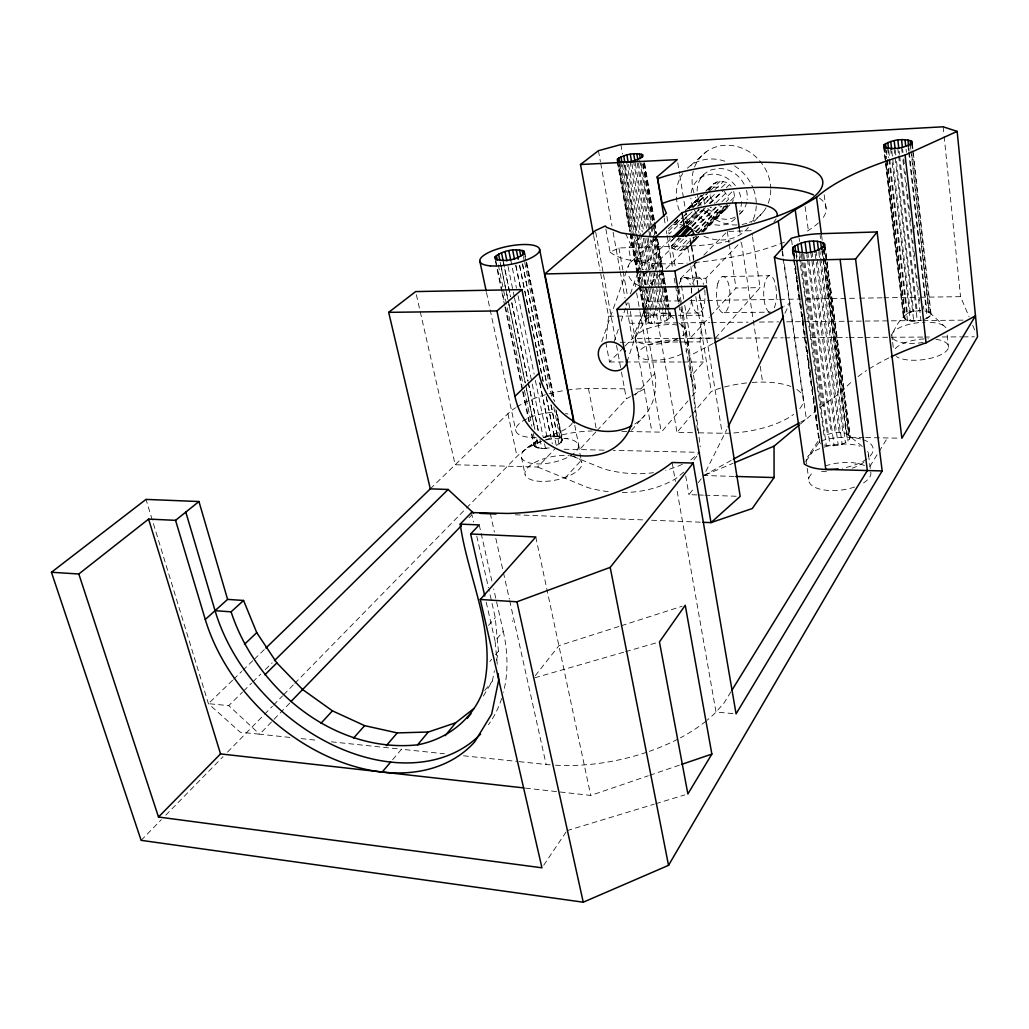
<?xml version="1.0" encoding="UTF-8"?>
<svg xmlns="http://www.w3.org/2000/svg" width="1029" height="1029" viewBox="0 0 1029 1029"><rect width="100%" height="100%" fill="white"/><g stroke="black" fill="none" stroke-linecap="round" stroke-linejoin="round"><path stroke-width="0.75" stroke-dasharray="5 3.75" d="M692.067 396.139L696.17 391.342L690.781 376.421L703.412 362.015L700.054 341.885L702.588 315.208L699.27 294.783M546.412 397.053L556.277 445.673L561.062 442.509L562.336 439.293L556.638 410.983M606.145 339.248L608.551 316.263L600.37 272.003M549.254 447.911L541.91 448.631L534.553 446.535L533.987 443.602L539.955 438.83M924.248 319.389L928.595 317.331L931.052 314.295L913.057 150.195M483.334 696.093L492.299 681.211L494.447 670.715M496.583 660.219L498.422 651.228L495.258 617.593L488.852 589.373M885.879 160.601L903.886 315.929C903.822 323.067 915.951 320.778 920.904 320.251L902.407 155.366M709.637 191.265C710.344 180.538 725.394 178.171 731.079 186.378M721.921 201.697L733.587 190.249L734.59 196.848L732.236 202.674M673.583 318.308C666.663 310.436 651.023 312.842 645.337 320.572C651.627 326.334 665.93 323.402 670.715 316.546L669.918 311.813M626.97 362.131L650.662 289.702M651.151 288.197L654.122 279.142M613.863 342.361L618.519 328.714M621.117 321.138L627.343 302.95M630.455 293.857L637.195 274.151M637.71 272.634L642.379 258.999L649.067 262.446A14.792 12.631 47.1 0 1 653.659 268.595M601.746 341.615L628.385 265.842M824.203 445.03C832.885 446.625 845.735 446.174 850.366 437.492L824.911 244.953M820.782 443.615L819.38 442.148L819.714 438.701L807.533 457.03M643.987 311.375L632.295 338.67L624.693 346.439M644.604 309.935L648.296 301.317L643.035 271.232M670.316 317.768L668.709 308.301M734.14 476.401L703.785 475.527L726.757 429.569M784.883 313.24L789.912 303.195L784.227 306.166M920.389 310.732C914.665 311.144 906.935 311.478 903.668 316.893C905.636 322.759 915 320.726 919.9 320.366M636.269 335.943L645.71 319.35L643.82 308.263M703.039 232.078L726.191 208.565L727.773 205.851L702.408 231.602M730.95 691.784L724.21 702.704L716.03 712.094A135.082 70.525 -11.9 0 1 707.116 720.197M869.865 466.471L878.226 452.901M879.062 451.551L887.422 437.981M543.736 865.157L566.079 831.985M893.223 332.084C898.973 319.942 906.536 309.652 920.685 310.617M805.939 461.442L819.689 441.325M696.955 494.923L688.954 494.653L694.524 487.476M698.228 482.704L702.858 476.723M535.273 675.719L558.888 645.697L619.78 626.211M693.88 459.886L696.877 456.117M484.698 690.498L492.299 681.211M489.83 661.531L491.733 659.242M495.554 654.663L498.422 651.228M692.581 432.707L677.005 432.424L691.128 415.562M692.144 414.353L711.322 391.457L717.792 388.962A60.93 24.079 -8.9 0 1 747.62 382.839M497.264 664.258L495.065 640.964L503.245 631.279L493.701 589.051M392.628 759.736L401.49 749.241L444.412 753.768M628.243 431.537L661.313 432.141L687.964 400.937M488.492 625.452L495.258 617.593M926.254 318.553L930.152 316.006L930.525 313.06L924.724 310.912L929.11 312.006L931.052 314.295M678.96 237.583L671.628 245.905L675.577 268.247M690.485 224.515L706.19 206.675C711.772 215.01 724.146 213.891 729.214 205.62M715.515 338.014L760.084 287.618L752.572 237.004M673.789 238.239L670.612 241.815L671.628 245.905L679.474 238.136M686.484 223.923L699.18 209.62M631.446 430.341L644.887 415.176M564.934 478.215L581.617 459.899M684.774 305.33L690.24 338.155L709.393 317.176M710.46 316.019L736.005 288.043L760.084 287.618M635.073 395.162L654.778 373.656L630.61 237.094M595.894 431.871L579.571 449.583L574.606 424.488M596.987 430.688L626.378 398.828L630.494 396.551M696.723 237.094C691.539 244.915 682.124 255.514 672.143 247.732L648.463 270.447M702.022 231.371L727.49 203.858M672.143 247.732L680.979 238.394M692.015 226.727L710.627 207.279M416.346 294.693L455.191 464.748L537.678 467.05L554.772 449.004M698.498 236.451L689.816 245.519L698.64 236.554M702.833 231.911L727.773 205.851M683.732 299.079L680.349 278.769L705.907 278.242L740.751 242.008M289.728 703.129L259.642 734.217L240.272 732.236L208.411 703.682L145.989 499.399M469.121 517.716L471.346 515.413M753.935 221.659L762.849 212.463M141.127 840.333L161.321 819.701M165.81 815.122L223.036 756.675M227.525 752.083L263.437 715.412M264.556 714.267L272.415 706.241M273.534 705.097L282.512 695.926M283.631 694.781L293.728 684.465M294.847 683.32L465.404 509.123M466.536 507.979L517.021 456.4A62.242 25.275 -11.3 0 1 544.007 440.386M605.824 342.323L609.49 361.964L623.613 347.545M696.89 237.21L692.478 241.686L693.829 237.879L697.186 234.471M686.716 248.439L697.984 237.004M703.617 231.281L729.96 204.784M698.305 233.339L725.188 206.122M683.796 249.854L696.967 236.529M701.354 232.078L727.169 206.16L724.03 206.713L718.654 205.646M665.995 268.749L698.73 236.361M703.129 231.911L726.191 208.565M696.08 232.039L721.766 206.134M726.242 201.633L728.468 199.382L727.542 196.076L724.21 191.304M680.516 250.407L693.726 237.069M698.125 232.631L724.03 206.713M680.349 278.769L697.109 261.868M703.81 255.115L726.165 232.593M694.961 228.721L716.3 207.331M677.095 250.047L689.25 237.84M695.874 231.178L720.763 206.405M688.761 208.18L701.212 195.716M673.751 248.812L684.838 237.738M693.713 228.875L715.554 207.228M739.401 214.276L742.385 211.292M692.53 226.136L711.386 207.369M715.824 202.957L725.805 193.028M691.784 225.904L708.582 209.234M675.063 237.416L670.612 241.815L669.738 237.776M688.401 224.245L702.858 209.967M687.848 225.544L705.624 207.987M710.074 203.601L723.4 190.442M232.554 680.298L208.411 703.682L228.76 705.624L242.471 692.118M243.616 690.986L251.616 683.115M252.748 681.983L260.749 674.098M265.315 669.596L272.17 662.843M679.822 227.872L684.298 223.473M685.417 222.367L698.871 209.157M682.922 225.325L698.858 209.71M704.556 204.128L715.94 192.976M683.989 219.473L669.043 234.072L668.4 228.554L677.738 220.155M685.134 218.341L690.883 212.733M697.778 205.993L709.727 194.558L710.666 197.825L714.731 203.356M645.646 271.142L648.141 285.393A14.792 12.631 47.1 0 0 650.058 284.3L661.415 273.225M668.593 230.92L683.192 216.72M684.324 215.627L686.575 213.44M693.314 206.893L706.537 194.159M672.812 224.322L679.552 224.09L681.841 221.865M682.986 220.746L692.131 211.845M697.842 206.276L710.409 194.031M714.988 189.58L723.4 181.606M676.104 223.743L682.986 217.08M684.131 215.961L686.433 213.736M693.314 207.073L709.38 191.497M710.524 190.391L720.12 181.31M730.564 200.758L734.59 196.848M673.969 223.203L677.416 219.872M688.928 208.758L702.743 195.42M708.505 189.85L716.981 181.889M675.32 221.852L677.635 219.614M689.173 208.45L704.183 193.928M233.712 679.191L241.751 671.397M242.908 670.278L253.25 660.271M254.407 659.152L264.749 649.132M430.302 488.852L507.927 413.697A62.898 24.143 -11.3 0 1 515.465 407.793M686.06 210.186L701.071 195.716M687.681 208.617L701.238 195.523M647.344 271.527L634.944 283.425L635.498 286.589M705.74 191.188C709.213 186.802 715.657 186.043 720.493 188.513M647.292 261.25L671.564 238.265M710.306 202.777L712.364 200.822M726.448 187.561L729.497 184.667M710.666 197.825L704.466 203.652L703.424 197.053L691.745 207.562M721.509 187.548L726.603 182.75M651.113 283.309L652.463 282.049A14.792 12.631 47.1 0 0 654.894 273.392M644.861 247.217L652.991 239.667M706.769 190.236L714.19 183.303M655.833 238.844L630.005 262.922A14.792 12.631 47.1 0 0 627.639 269.199M708.312 190.082L710.383 188.153M686.639 224.052L702.061 209.955M709.174 203.459L722.217 191.535M639.228 238.008L628.603 247.693L631.124 261.868L632.398 260.646A14.792 12.631 47.1 0 1 642.379 258.999M700.016 178.184L706.267 172.525M690.678 165.502L706.344 151.739M800.382 424.038L814.904 411.844M819.791 407.741L842.249 391.252A215.318 86.32 -4.8 0 1 853.555 380.19M690.832 459.834L699.874 452.361L613.258 450.355M683.745 472.105L675.731 478.691A134.053 110.36 44.5 0 1 621.876 492.505M527.555 447.525L537.099 440.579A14.252 5.634 -11.6 0 0 535.839 447.165A14.252 5.634 -11.6 0 0 549.743 447.679M631.87 395.792L644.205 388.962L634.661 388.898M703.785 475.527L731.889 460.04M800.742 422.109L806.363 419.022L784.072 262.151M713.251 343.429L689.121 356.085L696.71 423.961M605.888 229.055L610.094 252.195L618.892 247.963L691.681 245.88A63.592 19.217 -9.3 0 0 734.011 239.924M705.251 474.909L733.06 463.294M862.328 446.47L846.082 433.235L835.201 432.373L824.023 435.344L798.916 253.931M525.472 788.111L590.736 795.43L648.27 775.789M649.788 775.274L680.066 764.933M621.297 625.722L682.188 606.235M566.966 830.66L654.2 804.189M655.73 803.726L684.812 794.89M534.848 677.789L624.063 652.116M625.606 651.679L657.904 642.392M562.336 439.293L561.512 437.942L557.268 436.193L550.592 436.064L543.261 437.569L531.929 382.595M728.802 231.409L751.633 230.676L752.34 235.422M683.835 277.47L697.212 277.187M722.332 276.66L769.229 275.682M648.296 301.317L681.918 300.815M689.932 300.7L705.933 300.455M707.54 300.442L778.001 299.388M779.596 299.362L858.057 298.191M859.665 298.166L882.072 297.831M883.679 297.805L918.91 297.278M920.505 297.252L960.546 296.661L969.048 316.713M685.867 313.15L699.205 312.983M724.262 312.687L771.017 312.134M608.551 316.263L702.588 315.208M629.529 323.286L709.701 322.54M711.309 322.514L748.186 322.167M759.415 322.064L778.657 321.884M786.67 321.807L846.005 321.254M847.6 321.241L921.367 320.546M922.974 320.533L963.054 320.148M690.24 338.155L712.364 338.026M677.262 338.425L632.295 338.67L625.285 299.761M678.87 338.412L719.014 338.194M728.648 338.142L770.399 337.911M772.007 337.898L783.249 337.846M784.857 337.834L847.484 337.486M849.079 337.486L863.537 337.396M865.145 337.396L922.949 337.075M924.556 337.062L929.38 337.036M942.217 336.972L961.498 336.869M963.093 336.856L974.334 336.792M620.204 342.258L677.699 341.988M679.294 341.988L700.054 341.885M609.49 361.964L623.818 361.976M625.413 361.976L681.121 362.002M682.716 362.002L703.412 362.015M567.223 390.081A62.898 24.143 -11.3 0 1 588.472 388.55L628.282 388.846M621.928 431.421L626.661 431.511M698.807 432.823L722.178 433.248A60.93 24.079 -8.9 0 0 793.629 414.378M864.116 437.544L847.008 437.222L822.274 251.192M865.672 437.569L900.246 438.213M564.072 449.223L605.232 450.175M698.562 494.975L703.36 495.142M704.968 495.193L738.59 496.338M515.285 514.783L643.614 519.915M651.64 520.237L701.366 522.23M732.995 713.586L716.03 712.094L676.567 487.772M463.487 755.775L517.536 761.473M519.13 761.64L546.155 764.496A135.082 70.525 -11.9 0 0 553.486 765.087M289.921 737.433L259.642 734.217L228.76 705.624M301.085 738.603L317.022 740.301M331.364 741.819L401.49 749.241M610.094 252.195C620.551 260.105 634.456 260.787 647.035 263.038A112.637 34.073 -9.3 0 0 687.218 263.128M556.663 436.27L567.301 438.74M679.552 224.09L681.803 224.914M573.14 456.464L603.933 468.967A131.532 109.267 44.6 0 0 653.479 472.671M537.678 467.05L587.61 487.502A134.053 110.36 44.5 0 0 610.943 491.939M679.281 323.196L684.967 328.071M670.175 315.388L670.715 316.546M929.393 312.327L946.114 327.865A27.693 10.136 -6.8 0 0 927.811 322.218M850.366 437.492L848.475 434.367L825.142 258.369M625.645 233.609L638.765 261.675M972.688 325.318L975.119 331.042M512.21 620.667L512.455 621.49M486.202 602.197L495.065 640.964M479.218 524.931L492.286 582.8M471.411 512.571L473.546 521.973M476.749 536.083L488.492 587.803M490.254 513.33L494.422 532.057M495.811 538.296L503.091 571.056M503.438 572.613L509.342 599.135M509.689 600.692L546.155 764.496M486.498 292.506L489.817 308.198M490.151 309.768L515.773 430.572M521.433 457.236L525.099 474.562M535.775 536.984L590.736 795.43M507.927 413.697L517.021 456.4M495.837 260.749L504.3 301.343M505.548 307.079L522.835 390.325M523.195 391.817L529.408 421.633M531.942 434.045L534.553 446.535M495.438 261.263L501.663 291.13M501.998 292.699L504.622 305.279M504.943 306.848L522.308 390.158M522.642 391.727L528.867 421.594M531.491 434.161L533.781 445.171M503.425 262.151L510.538 296.545M511.837 302.796L527.993 380.974M528.314 382.544L538.656 432.579M503.027 260.517L510.487 296.571M511.786 302.848L527.98 381.219M528.301 382.788L538.669 432.952M539.968 439.216L541.91 448.631M500.827 265.045L507.966 299.478M508.287 301.034L525.497 383.984M525.819 385.553L534.913 429.376M500.107 261.996L501.072 266.691M501.406 268.26L508.545 302.706M508.879 304.275L525.112 382.569M526.411 388.833L534.861 429.543M536.804 438.933L538.759 448.335M498.319 264.89L523.234 385.065M524.391 390.248L531.89 426.289M533.318 433.543L536.25 447.615M510.68 259.617L516.468 288.184M518.076 295.709L534.154 374.157M535.363 380.37L547.647 440.065M508.043 266.524L514.307 296.931M514.5 297.895L531.671 381.309M544.521 443.782L545.499 448.49M519.658 265.341L543.222 381.373M519.504 265.431L543.016 381.167M546.193 396.808L554.142 435.91M515.812 264.955L520.623 288.48M539.813 382.621L552.303 443.808M515.838 265.688L520.301 287.58M539.749 382.917L550.592 436.064M524.649 252.118L525.6 256.826M526.874 263.128L554.734 401.542M526.321 262.819L553.936 399.882M556.149 410.918L562.181 440.849M524.816 255.784L525.768 260.491M526.089 262.061L553.924 400.255M555.827 409.671L561.512 437.942M523.401 256.568L524.353 261.276M524.751 262.562L552.2 399.252M553.782 407.098L561.062 442.509M522.591 263.99L548.586 392.448M551.132 404.989L559.056 444.155M522.41 263.951L548.393 392.345M550.939 404.873L557.268 436.193M578.208 444.669L581.629 461.995M588.472 388.55L596.653 430.971M595.688 232.168L603.213 273.045M603.508 274.614L616.242 343.789M616.538 345.371L621.169 370.517M621.465 372.099L626.378 398.828M593.643 235.654L600.074 270.421M635.485 338.425L638.302 354.105M618.892 247.963L622.841 269.894M623.111 271.463L627.613 296.532M628.745 302.796L651.936 431.974M598.428 150.697L600.409 161.682M600.692 163.251L611.998 226.007M613.13 232.284L619.921 269.945M620.204 271.515L625.002 298.191M636.629 292.918L639.716 310.321M639.987 311.903L661.313 432.141M622.378 164.756L644.038 288.249M644.321 289.831L647.936 310.424M648.206 312.006L649.042 316.752M620.719 161.913L639.601 269.379M639.871 270.961L642.379 285.174M642.649 286.757L646.263 307.311M646.534 308.88L649.042 323.106M619.972 164.19L639.022 272.479M639.305 274.048L641.787 288.171M642.057 289.741L645.646 310.141M645.929 311.71L647.035 317.987M672.117 462.497L675.448 481.456M618.673 161.502L631.176 232.528M631.446 234.11L644.231 306.706M644.514 308.276L647.009 322.489M618.622 165.27L643.549 306.693M617.4 160.846L629.902 231.769M630.185 233.339L636.578 269.585M636.861 271.167L639.356 285.342M639.639 286.924L645.749 321.588M617.284 161.566L629.504 230.805M628.552 164.46L653.865 309.973M654.148 311.555L654.701 314.72M626.61 161.887L639.022 233.146M639.305 234.728L645.376 269.559M648.411 286.975L654.766 323.402M625.388 165.322L637.273 233.364M637.556 234.946L643.639 269.752M643.91 271.334L651.653 315.633M620.873 144.562L622.532 154.067M624.474 165.154L636.385 233.236M636.655 234.818L642.752 269.649M623.433 162.042L642.263 269.624M642.533 271.206L645.029 285.445M645.312 287.027L651.679 323.415M637.208 163.058L648.643 229.583M648.926 231.165L658.727 288.184M658.997 289.766L662.535 310.346M662.817 311.928L664.451 321.434M635.305 163.354L646.495 228.245M648.129 237.738L653.582 269.392M653.865 270.974L656.322 285.213M656.592 286.795L661.223 313.704M633.465 160.768L645.222 228.901M646.868 238.406L661.377 322.373M631.935 163.778L643.717 231.808M644.81 238.136L650.289 269.765M650.56 271.347L657.955 314.064M685.7 475.861L688.954 494.653M630.031 161.45L642.276 232.052M643.369 238.329L648.81 269.701M649.08 271.27L677.005 432.424M644.668 163.585L654.598 221.93M654.868 223.512L656.476 232.966M657.557 239.281L665.351 285.007M665.609 286.589L668.837 305.51M644.231 162.723L654.148 220.991M654.418 222.56L656.296 233.583M657.377 239.886L662.2 268.222M662.47 269.791L670.252 315.453M643.935 163.019L653.904 221.454M654.161 223.023L656.052 234.085M656.322 235.654L668.438 306.719M643.189 163.65L653.119 221.814M654.2 228.104L655.267 234.393M655.537 235.963L667.615 306.719M667.885 308.288L668.953 314.578M642.611 164.113L652.605 222.611M652.875 224.193L654.766 235.255M655.036 236.837L660.438 268.466M660.708 270.048L669.082 319.054M641.118 163.238L651.601 224.476M651.871 226.046L653.209 233.892M653.479 235.461L659.126 268.44M659.396 270.01L666.921 313.974M639.691 160.46L650.804 225.351M651.074 226.933L652.437 234.844M652.708 236.426L658.123 268.08M659.216 274.409L667.075 320.302M638.443 163.199L656.669 269.328M656.939 270.91L659.383 285.162M659.653 286.744L664.284 313.678M686.073 330.258L688.71 346.001M666.882 216.322L667.898 222.393M678.999 288.763L696.17 391.342M678.034 289.934L680.671 305.677M680.941 307.259L689.121 356.085L700.273 446.856M664.155 217.968L665.223 224.309M666.29 230.65L666.818 233.815M667.088 235.397L672.67 268.672M674.265 278.177L675.333 284.518M675.603 286.101L678.535 303.529M678.793 305.111L690.781 376.421M687.745 247.474L690.6 264.877M690.858 266.46L694.228 287.027M695.784 296.532L711.322 391.457M691.681 245.88L694.241 261.623M694.498 263.192L697.829 283.67M699.617 294.693L722.178 433.248M677.764 162.762L679.552 173.76M679.809 175.342L687.745 224.052M690.047 238.201L693.893 261.778M694.151 263.347L697.984 286.924M698.241 288.493L699.013 293.201M705.907 278.242L706.923 284.531M727.284 231.461L728.969 242.458M729.214 244.04L736.005 288.043M739.349 228.258L740.546 236.194M741.497 242.535L759.016 358.311M760.212 366.234L762.605 382.093M807.212 468.349L808.755 479.141M782.503 251.102L783.854 260.569M782.104 250.96L783.005 257.276M783.223 258.858L803.43 400.963M793.951 251.217L795.057 259.167M793.874 253.61L794.542 258.356M795.649 266.267L796.086 269.431M796.973 275.759L797.411 278.923M798.298 285.252L798.736 288.416M799.623 294.744L800.06 297.908M800.948 304.237L801.385 307.401M802.273 313.729L802.71 316.893M802.929 318.475L803.816 324.804M804.704 331.132L805.141 334.296M806.029 340.612L806.466 343.776M807.353 350.104L807.791 353.269M808.678 359.597L809.116 362.761M810.003 369.089L810.44 372.254M812.421 386.492L812.871 389.657M813.746 395.985L814.196 399.149M815.071 405.477L815.521 408.642M816.396 414.97L816.846 418.134M791.545 239.86L792.214 244.619M793.539 254.137L800.408 303.311M800.639 304.893L801.745 312.829M801.964 314.411L808.164 358.838M808.395 360.42L809.501 368.356M809.72 369.938L813.27 395.329M813.489 396.911L815.92 414.365M816.151 415.948L818.582 433.402M818.801 434.984L819.251 438.161M792.536 250.098L793.642 258.035M793.861 259.617L819.38 442.148M792.433 250.33L793.539 258.253M793.758 259.835L819.02 440.476M799.134 238.201L799.572 241.365M801.308 254.009L822.222 405.696M799.636 252.529L826.313 445.544M796.369 252.054L797.243 258.369M796.15 255.269L796.587 258.433M807.752 252.324L834.12 445.698M806.813 254.87L807.238 258.047M807.456 259.642L831.149 432.977M803.739 254.214L830.056 445.853M802.607 254.266L827.342 433.994M816.1 250.626L842.095 444.052M815.187 253.906L839.201 432.206M812.048 251.642L812.91 257.983M813.116 259.565L838.236 445.081M805.128 206.597L808.357 230.432M810.801 252.607L835.201 432.373M821.592 235.487L822.222 240.259M823.483 249.79L842.249 391.252M822.377 247.925L848.037 441.042M820.152 235.294L820.576 238.484M821.849 251.192L846.082 433.235M819.624 249.365L845.439 442.676M818.801 252.311L842.918 432.502M824.731 245.211L849.941 435.82M824.19 246.42L849.722 439.267M823.882 248.851L824.936 256.774M824.152 194.803L826.184 210.34M868.54 454.831L870.933 473.481A31.32 13.596 -7.4 0 1 861.312 484.183M891.757 334.824L892.477 340.895M892.657 342.4L893.571 349.976M885.364 147.597L886.651 158.749M886.831 160.344L905.276 319.569M884.4 147.919L885.686 159.006M883.962 146.813L903.886 318.514M883.512 145.835L903.423 317.266M891.834 151.07L910.279 312.224M890.587 148.42L891.5 156.395M892.233 162.788L910.356 320.881M888.696 150.478L907.437 313.318M887.615 148.15L888.722 157.72M888.902 159.315L907.475 320.379M886.226 149.938L887.139 157.861M887.32 159.444L905.263 314.578M899.127 151.25L899.487 154.44M899.668 156.035L917.122 310.822M897.777 148.047L898.497 154.389M898.677 155.971L917.302 320.816M895.269 150.247L895.809 155.032M896.542 161.412L913.585 311.375M894.047 148.382L894.947 156.305M895.127 157.887L913.701 321.022M907.99 145.591L908.517 150.337M908.697 151.919L927.103 318.283M906.047 149.205L906.408 152.369M914.498 225.222L914.858 228.387M923.476 305.999L923.836 309.163M902.626 149.321L902.986 152.524M903.694 158.903L904.234 163.701M905.134 171.676L905.481 174.879M906.382 182.853L906.742 186.056M907.629 194.031L908.17 198.829M908.877 205.221L909.417 210.006M910.318 217.994L910.665 221.184M911.565 229.171L911.926 232.361M912.813 240.349L913.173 243.539M914.074 251.526L914.601 256.311M915.501 264.299L915.861 267.489M916.749 275.476L917.109 278.679M917.997 286.654L918.357 289.856M919.257 297.831L919.604 301.034M901.52 147.443L902.227 153.784M696.877 425.53L697.585 431.846M912.363 143.816L912.877 148.6M911.707 143.314L912.414 149.707M912.723 150.8L930.628 315.646M911.81 154.774L929.11 312.006M910.279 144.459L910.806 149.256M910.987 150.851L929.277 316.996M908.826 147.88L909.186 151.057M909.353 152.639L926.885 311.221M947.182 335.055L948.481 347.275M943.156 126.799L943.966 134.735M944.133 136.33L960.546 296.661M572.343 422.932A29.275 11.319 -11.6 0 1 542.244 436.72M536.25 437.312A29.275 11.319 -11.6 0 1 517.587 425.414A29.275 11.319 -11.6 0 1 556.638 412.307M565.603 413.375A29.275 11.319 -11.6 0 1 567.957 414.134M776.098 218.933A63.592 19.217 -9.3 0 1 773.949 221.737M678.085 338.515A25.648 9.055 -9.9 0 1 636.269 340.483A25.648 9.055 -9.9 0 1 667.062 324.624A25.648 9.055 -9.9 0 1 679.269 337.911M923.193 342.464A27.693 10.136 -6.8 0 1 891.693 335.261A27.693 10.136 -6.8 0 1 925.058 322.218M867.614 451.422A31.462 13.364 -7.5 0 1 867.318 458.445M864.026 462.047A31.462 13.364 -7.5 0 1 852.166 468.195M826.454 471.719A31.462 13.364 -7.5 0 1 820.525 471.089M806.775 464.053A31.462 13.364 -7.5 0 1 822.711 447.589M824.152 447.139A31.462 13.364 -7.5 0 1 859.82 446.187M691.642 299.426A17.969 6.997 89.2 0 1 680.658 309.51M678.381 302.037A17.969 6.997 89.2 0 1 678.085 289.651M679.191 284.12A17.969 6.997 89.2 0 1 690.305 284.673M691.231 288.75A17.969 6.997 89.2 0 1 691.72 293.252M516.738 406.969A62.898 24.143 -11.3 0 1 565.654 390.313M819.367 198.082A112.637 34.073 -9.3 0 1 821.129 220.129M818.402 222.907A112.637 34.073 -9.3 0 1 804.691 232.631M784.458 242.175A112.637 34.073 -9.3 0 1 695.154 262.485M638.919 285.522A14.792 12.631 47.1 0 1 636.629 284.557L633.465 282.422A14.792 12.631 47.1 0 1 628.089 273.984M545.409 439.859A62.242 25.275 -11.3 0 1 592.305 430.971M704.711 289.972A18.02 6.894 89.3 0 1 699.733 312.765A18.02 6.894 89.3 0 1 691.321 297.24M691.295 292.493A18.02 6.894 89.3 0 1 691.745 287.927M692.633 283.863A18.02 6.894 89.3 0 1 703.592 284.416M796.896 389.528A60.93 24.079 -8.9 0 1 798.98 409.581M752.173 382.441A60.93 24.079 -8.9 0 1 790.928 386.518M766.026 207.819A41.765 37.314 48.4 0 1 749.511 222.315M746.874 223.28A41.765 37.314 48.4 0 1 738.5 224.875M737.073 224.952A41.765 37.314 48.4 0 1 703.759 210.16M699.952 205.337A41.765 37.314 48.4 0 1 695.514 197.285M693.958 193.002A41.765 37.314 48.4 0 1 693.25 171.174M694.549 167.097A41.765 37.314 48.4 0 1 737.767 146.723A41.765 37.314 48.4 0 1 770.721 188.281M770.747 189.786A41.765 37.314 48.4 0 1 767.904 203.999M769.358 312.109A18.355 6.367 89.4 0 1 767.737 310.835L766.271 308.404A18.355 6.367 89.4 0 1 764.521 284.518A18.355 6.367 89.4 0 1 772.496 277.135L773.937 279.618A18.355 6.367 89.4 0 1 774.027 308.571M546.463 439.936A29.095 11.641 -11.6 0 1 576.343 451.049A29.095 11.641 -11.6 0 1 527.581 462.355A29.095 11.641 -11.6 0 1 545.01 440.271M544.032 437.466A14.252 5.634 -11.6 0 1 560.561 437.531A14.252 5.634 -11.6 0 1 556.509 445.39M748.353 227.409A42.601 37.777 48.1 0 1 701.855 235.281M697.816 232.966A42.601 37.777 48.1 0 1 692.8 229.235M687.256 223.666A42.601 37.777 48.1 0 1 685.314 221.209M679.294 210.315A42.601 37.777 48.1 0 1 682.767 173.515M687.398 168.19A42.601 37.777 48.1 0 1 727.58 162.248M734.59 165.913A42.601 37.777 48.1 0 1 752.919 187.728M753.498 189.195A42.601 37.777 48.1 0 1 756.289 204.398M756.264 205.916A42.601 37.777 48.1 0 1 751.569 222.701M735.401 218.444A26.908 23.86 48.1 0 1 719.914 225.3L713.367 224.656A26.908 23.86 48.1 0 1 693.636 208.655M693.07 207.408A26.908 23.86 48.1 0 1 690.883 198.211M691.115 192.963A26.908 23.86 48.1 0 1 705.624 175.342L711.965 174.158A26.908 23.86 48.1 0 1 735.735 186.12M739.208 192.243A26.908 23.86 48.1 0 1 741.06 198.88M741.33 201.568A26.908 23.86 48.1 0 1 739.607 211.833M735.143 217.055A26.69 23.744 48.2 0 1 725.972 219.306L719.464 218.675A26.69 23.744 48.2 0 1 703.579 208.617M701.199 205.234A26.69 23.744 48.2 0 1 697.456 195.073M697.122 191.098A26.69 23.744 48.2 0 1 711.849 169.682L718.152 168.499A26.69 23.744 48.2 0 1 744.623 185.169M746.488 190.352A26.69 23.744 48.2 0 1 747.144 199.665M746.72 202.224A26.69 23.744 48.2 0 1 737.832 215.498M570.735 455.924A28.979 11.846 -11.6 0 1 564.895 477.52A28.979 11.846 -11.6 0 1 525.047 472.221A28.979 11.846 -11.6 0 1 569.243 455.731M854.662 487.013A31.32 13.596 -7.4 0 1 817.077 488.248A31.32 13.596 -7.4 0 1 813.592 471.925M825.271 465.957A31.32 13.596 -7.4 0 1 864.836 465.764M684.864 341.962A25.545 9.222 -9.9 0 1 685.803 351.172M681.944 353.757A25.545 9.222 -9.9 0 1 647.125 359.751A25.545 9.222 -9.9 0 1 643.652 347.416A25.545 9.222 -9.9 0 1 678.162 340.355M936.03 339.313A27.59 10.316 -6.7 0 1 939.207 355.494A27.59 10.316 -6.7 0 1 896.375 356.51M895.204 348.715A27.59 10.316 -6.7 0 1 928.287 338.785M503.245 631.279A170.673 121.859 43.9 0 1 503.438 692.376M501.702 698.382A170.673 121.859 43.9 0 1 488.441 724.699M682.394 464.272A131.532 109.267 44.6 0 1 665.686 470.253M654.778 373.656A64.3 52.903 44.5 0 1 634.469 424.218M705.894 721.188A135.082 70.525 -11.9 0 1 680.388 737.832M677.764 739.208A135.082 70.525 -11.9 0 1 649.312 751.363M646.546 752.315A135.082 70.525 -11.9 0 1 554.978 765.177M862.958 439.64A36.748 15.538 -7.5 0 1 867.936 458.059M866.907 458.857A36.748 15.538 -7.5 0 1 842.288 468.195M821.078 440.888A36.748 15.538 -7.5 0 1 861.62 439.229M858.019 376.614A215.318 86.32 -4.8 0 1 866.598 370.53M869.222 368.832A215.318 86.32 -4.8 0 1 889.905 357.41M717.818 283.58A18.136 6.714 89.3 0 0 722.512 312.662A18.136 6.714 89.3 0 0 729.394 287.837A18.136 6.714 89.3 0 0 717.818 283.58"/><path stroke-width="1.5" d="M495.078 256.864L495.515 259.179C504.93 262.176 516.918 259.797 524.417 253.366L523.864 251.063C514.461 248.169 502.628 250.523 495.078 256.864L495.734 260.003M884.04 144.742L883.962 146.813C892.735 150.131 903.861 148.305 911.707 143.314L911.681 141.256C902.896 138.04 891.899 139.828 884.04 144.742L884.4 147.919M728.185 426.701L783.455 316.122M617.516 158.993L617.4 160.846C625.619 163.534 635.69 161.36 642.855 156.704L642.881 154.852C634.661 152.241 624.693 154.389 617.516 158.993L618.069 162.132M792.999 247.282L792.536 250.098C802.183 254.96 817.592 253.083 824.911 244.953L824.512 243.616C814.917 238.664 801.694 241.365 792.999 247.282L793.655 252.028M498.152 673.571L498.743 679.783L491.63 714.19L474.678 741.909A172.049 122.129 43.9 0 1 328.11 756.637A172.049 122.129 43.9 0 1 205.285 619.471L227.602 599.392L198.944 501.535L145.989 499.399L51.45 572.265L141.127 840.333L583.25 902.201L668.528 865.35L977.55 336.779L957.15 131.378L943.156 126.799L620.873 144.562L598.428 150.697L580.497 164.511L593.36 234.072M185.799 512.108L215.061 610.686L231.101 611.831C256.221 688.903 333.885 753.601 417.581 744.842C446.097 739.439 470.6 720.995 481.855 693.983C499.348 637.015 468.079 580.009 460.22 524.095L471.411 512.571L507.451 513.458A143.417 57.2 -11.5 0 0 672.117 462.497L693.212 463.037L736.069 713.856L882.175 470.935L855.575 259.025L877.12 231.949L819.946 233.712A38.575 12.322 -8.3 0 0 791.327 238.265L774.387 257.083L804.215 463.963A36.748 15.538 -7.5 0 0 838.12 468.812M711.862 754.077L687.874 793.964L659.448 641.942L685.237 605.258L711.862 754.077L681.584 764.418M731.786 690.42L867.357 470.536L840.088 259.398L796.716 260.453A38.575 12.322 -8.3 0 1 774.387 257.083M799.186 425.054L774.04 446.162L774.091 477.559L752.263 508.532L711 522.616L702.974 522.295M51.45 572.265L78.821 574.002L158.492 817.013L541.961 867.807L480.286 599.47L516.957 601.798L610.197 567.365L693.212 463.037M467.166 718.422L470.973 713.74M445.171 735.671L455.731 722.782L473.983 708.428M417.581 744.842L428.296 732.018L455.731 722.782M382.209 772.046L390.647 762.065M386.325 745.613L397.258 732.905L428.296 732.018M680.015 236.4L688.388 226.894M674.844 237.043L684.375 226.316M480.286 599.47L535.775 536.984L470.613 533.974L484.788 595.997M353.462 738.192L364.639 725.651L397.258 732.905M321.022 723.181L332.457 710.859L364.639 725.651M683.179 236.065L690.909 227.898M470.613 533.974L479.218 524.931L460.22 524.095M290.898 701.611L461.314 525.78M158.492 817.013L220.528 753.91L523.877 787.931M691.449 235.615L693.662 233.403M685.957 236.631L692.607 229.981M681.712 235.911L689.546 228.129M264.877 674.78L276.865 662.933L256.748 632.655L243.551 600.473L227.602 599.392M676.182 236.323L687.295 225.338M274.46 660.592L448.117 489.47L473.572 513.111M631.793 425.749A64.3 52.903 44.5 0 1 538.977 373.257L521.947 289.612L496.943 310.951L514.912 396.306A65.959 53.585 44.4 0 0 585.578 455.976A65.959 53.585 44.4 0 0 633.002 397.426L616.924 309.382L639.575 287.425L706.37 286.191L740.185 496.39L711 522.616L674.818 308.636L706.37 286.191M265.894 648.026L430.302 488.852L448.117 489.47M514.912 396.306L538.977 373.257M672.709 237.172L684.272 226.226C688.761 226.547 693.212 229.596 693.842 234.29M244.516 644.257L256.748 632.655M655.319 237.506L682.06 212.707L688.851 210.405A63.592 19.217 -9.3 0 1 777.165 216.219M231.101 611.831L243.551 600.473M641.594 235.86L666.38 213.286L662.174 203.382L657.235 176.769L677.249 159.624L580.497 164.511M574.298 422.919L544.856 273.946L595.392 230.599L605.322 225.968L606.66 227.37L621.156 232.927L642.366 236.117A113.306 32.774 -9.4 0 0 786.748 212.437A113.306 32.774 -9.4 0 0 804.652 167.2A113.306 32.774 -9.4 0 0 666.226 175.843L658.007 178.531M78.821 574.002L148.588 519.092L175.56 520.34L198.944 501.535M430.302 488.852L388.679 312.353L415.639 291.58L521.947 289.612M544.856 273.946L674.87 271.026L778.246 221.106L795.211 209.762L816.524 197.349A225.981 68.377 -6.4 0 1 905.096 155.057L957.15 131.378M733.291 459.268L799.34 422.88M891.217 356.78A215.318 86.32 -4.8 0 1 926.049 342.863L975.466 315.826L901.854 438.251L877.12 231.949M714.679 342.683L782.812 306.912M734.526 462.677L774.04 446.162M662.174 203.382L670.342 200.655A112.637 34.073 -9.3 0 1 813.54 194.88M840.088 259.398L855.575 259.025M388.679 312.353L496.943 310.951M616.924 309.382L674.818 308.636M882.175 470.935L825.798 469.43L796.716 260.453M735.748 476.453L774.091 477.559M479.99 513.368L496.029 514.011M332.457 710.859L302.603 689.507L276.865 662.933M148.588 519.092L220.528 753.91M175.56 520.34L205.285 619.471M516.957 601.798L583.25 902.201M479.836 261.134L486.164 290.937M501.496 252.774L503.104 260.581M498.55 254.086L499.85 260.35M496.364 255.488L497.341 260.183M508.789 250.69L510.706 260.067M504.982 251.603L506.911 260.98M516.326 249.79L518.23 259.167M512.648 250.06L514.564 259.437M523.864 251.063L524.507 254.202M522.127 250.304L523.079 254.999M519.555 249.867L520.828 256.131M539.569 249.108L573.127 418.803A29.275 11.319 -11.6 0 1 572.857 421.851M610.197 567.365L668.528 865.35M620.989 156.845L621.825 161.592M618.879 157.913L619.702 162.621M626.905 154.967L627.999 161.296M623.728 155.829L624.835 162.158M633.671 153.861L635.034 161.772M630.288 154.299L631.652 162.209M641.582 154.209L642.122 157.36M639.511 153.823L640.321 158.53M636.81 153.694L637.903 160.035M674.87 271.026L677.777 288.352M657.235 176.769L663.885 216.386M682.06 212.707L684.272 226.226M735.503 202.88L739.349 228.258M778.246 221.106L782.284 249.52M795.211 209.762L798.916 236.619M797.591 244.375L798.684 252.337M794.825 245.79L795.713 252.118M805.064 242.149L806.595 253.275M801.076 243.14L802.388 252.684M813.476 241.159L814.968 252.311M809.296 241.468L810.801 252.607M816.524 197.349L821.374 233.905M820.589 241.699L821.631 249.61M817.322 241.236L818.582 250.729M823.046 242.51L823.676 247.269M890.741 141.5L891.654 149.475M887.783 142.504L888.516 148.883M885.493 143.61L886.046 148.356M897.867 140.073L898.767 148.047M894.188 140.677L895.089 148.652M904.993 139.7L905.7 146.041M905.096 155.057L926.049 342.863M901.558 139.738L902.446 147.726M911.681 141.256L912.028 144.433M910.241 140.484L910.755 145.243M907.951 139.957L908.658 146.298M627.266 360.15A15.769 13.094 44.6 0 1 607.161 368.421A15.769 13.094 44.6 0 1 601.875 344.985A15.769 13.094 44.6 0 1 625.298 351.416M480.543 734.101A170.673 121.859 43.9 0 1 334.927 746.012A170.673 121.859 43.9 0 1 215.061 610.686M490.293 265.855A30.471 9.132 -11.3 0 0 539.157 251.603A30.471 9.132 -11.3 0 0 499.747 248.311A30.471 9.132 -11.3 0 0 490.293 265.855"/></g></svg>
